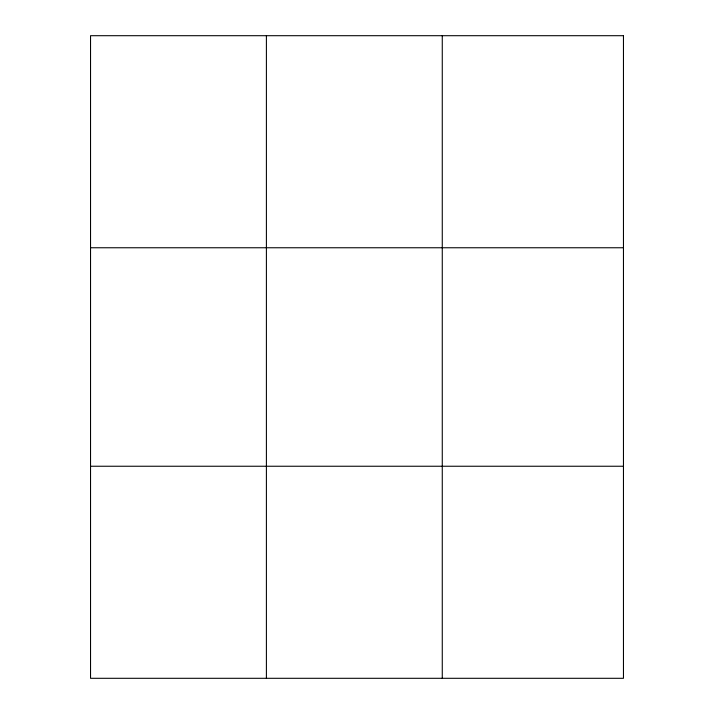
<?xml version="1.0" encoding="UTF-8"?>
<svg xmlns="http://www.w3.org/2000/svg" width="714" height="714" viewBox="0 0 714 714"><rect width="100%" height="100%" fill="white"/><g stroke="black" fill="none" stroke-linecap="round" stroke-linejoin="round"><path stroke-width="1.07" d="M266.402 678.3L266.402 35.7M442.269 678.3L442.269 35.7M90.535 247.758L623.465 247.758M90.535 466.242L623.465 466.242M623.465 35.7L623.465 678.3L90.535 678.3L90.535 35.7L623.465 35.7"/></g></svg>
